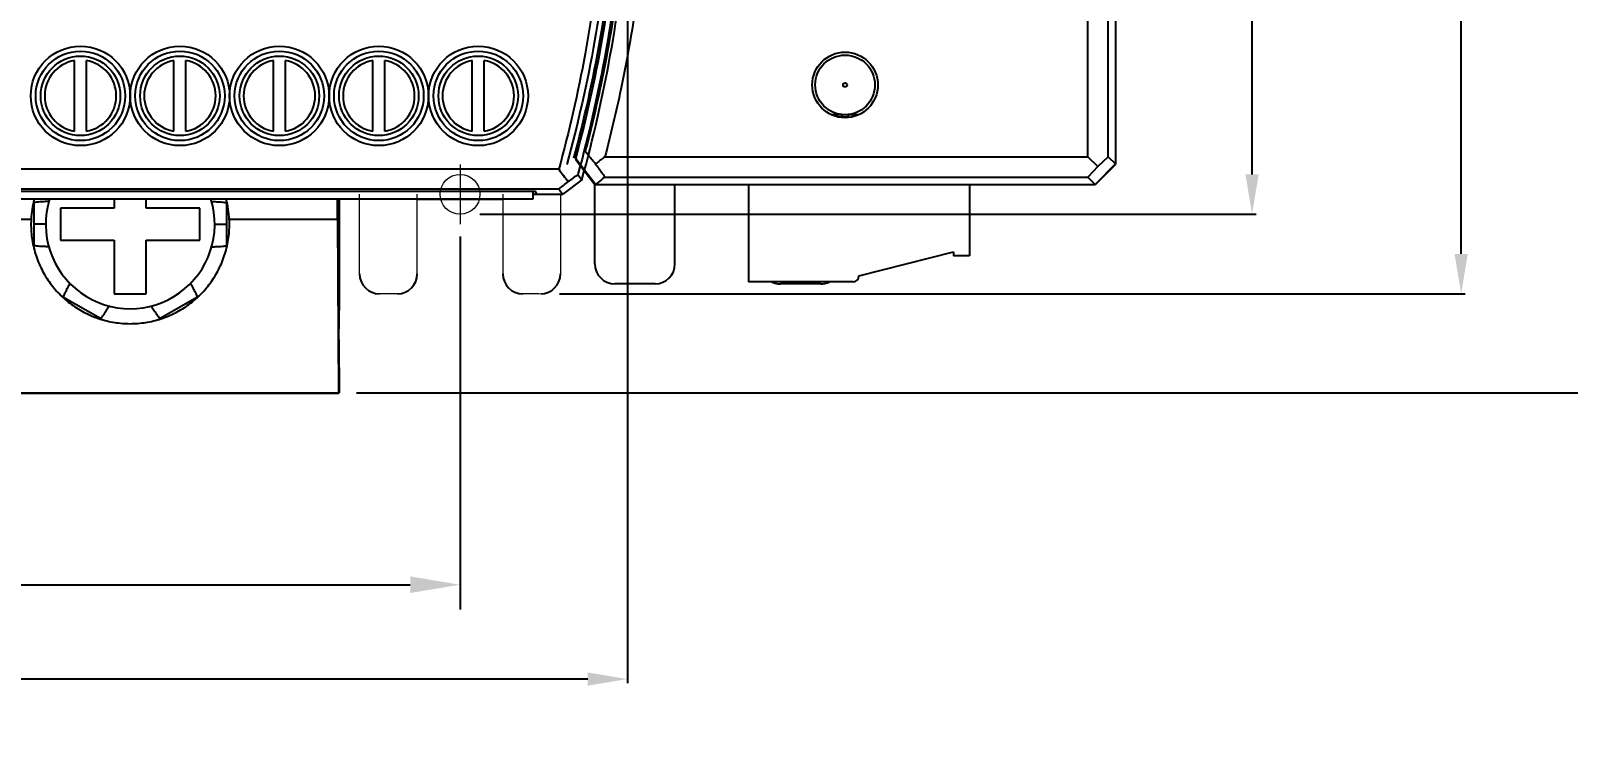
# Model space of a CAD drawing. Header units: millimetres. Extents: x 107 to 2900, y 85 to 3996.
# Drawn here: x 2231 to 2308.3, y 3603.1 to 3638.3 of the extents above; entities that cross this region are included whole.
import ezdxf
from ezdxf.lldxf.tags import DXFTag

# ---------------------------------------------------------------- set-up
doc = ezdxf.new("R2010")
doc.units = ezdxf.units.MM
doc.layers.add('2', color=7, linetype='Continuous')
doc.styles.get("Standard").update_dxf_attribs({"font": 'BareunDotumPro1.ttf'})
tags = doc.linetypes.add('ACAD_ISO03W100', pattern=[30, 12, -18]).pattern_tags.tags
tags[6:7] = [DXFTag(74, 4), DXFTag(75, 0), DXFTag(340, '0'), DXFTag(46, 1.0), DXFTag(50, 0.0), DXFTag(44, 0.0), DXFTag(45, 0.0)]
tags[4:5] = [DXFTag(74, 4), DXFTag(75, 0), DXFTag(340, '0'), DXFTag(46, 1.0), DXFTag(50, 0.0), DXFTag(44, 0.0), DXFTag(45, 0.0)]
doc.dimstyles.new('ISO-25', dxfattribs={"dimtxt": 2.5, "dimasz": 2.5, "dimexe": 1.25, "dimexo": 0.625, "dimtad": 1, "dimtxsty": 'Standard', "dimcen": 2.5, "dimadec": 0, "dimazin": 0, "dimtfac": 1, "dimtmove": 0, "dimatfit": 3, "dimfxl": 0, "dimarcsym": 0})
doc.dimstyles.get("Standard").update_dxf_attribs({"dimtxt": 4, "dimasz": 2, "dimexe": 0.2, "dimexo": 1, "dimgap": 0.09, "dimtad": 0, "dimtoh": 1, "dimdec": 1, "dimzin": 0, "dimdsep": 46, "dimtxsty": 'Standard', "dimcen": -3, "dimadec": 0, "dimazin": 0, "dimtfac": 1, "dimtdec": 1, "dimtofl": 0, "dimtmove": 0, "dimatfit": 3, "dimfxl": 0, "dimtolj": 1, "dimtzin": 0, "dimarcsym": 0})

# ---------------------------------------------------------------- blocks, each defined once
blk = doc.blocks.new('*D39')
at = {"color": 0, "lineweight": -2}
for p, q in [((2151.003, 3642.481), (2151.003, 3605.541)), ((2260.991, 3642.615), (2260.991, 3605.541)), ((2153.003, 3605.741), (2198.193, 3605.741)), ((2258.991, 3605.741), (2213.801, 3605.741))]:
    blk.add_line(p, q, dxfattribs=at)
at = {"color": 0}
for points in [[(2153.003, 3606.074), (2153.003, 3605.408), (2151.003, 3605.741)], [(2258.991, 3605.408), (2258.991, 3606.074), (2260.991, 3605.741)]]:
    blk.add_solid(points, dxfattribs=at)
at = {"layer": 'Defpoints', "color": 0}
for p in [(2151.003, 3643.481), (2260.991, 3643.615), (2260.991, 3605.741)]:
    blk.add_point(p, dxfattribs=at)
at = {"color": 0, "insert": (2205.997, 3605.741), "char_height": 4, "attachment_point": 5}
blk.add_mtext('\\A1;110.0', dxfattribs=at)
blk = doc.blocks.new('*D40')
at = {"color": 0, "lineweight": -2}
for p, q in [((2253.524, 3685.365), (2292.593, 3685.365)), ((2292.393, 3683.365), (2292.393, 3663.426)), ((2292.393, 3631.115), (2292.393, 3651.055)), ((2253.574, 3629.115), (2292.593, 3629.115))]:
    blk.add_line(p, q, dxfattribs=at)
at = {"color": 0}
for points in [[(2292.727, 3683.365), (2292.06, 3683.365), (2292.393, 3685.365)], [(2292.06, 3631.115), (2292.727, 3631.115), (2292.393, 3629.115)]]:
    blk.add_solid(points, dxfattribs=at)
at = {"layer": 'Defpoints', "color": 0}
for p in [(2252.524, 3685.365), (2292.393, 3685.365), (2252.574, 3629.115)]:
    blk.add_point(p, dxfattribs=at)
at = {"color": 0, "insert": (2292.393, 3657.24), "char_height": 4, "attachment_point": 5, "rotation": 90}
blk.add_mtext('\\A1;56.3', dxfattribs=at)
blk = doc.blocks.new('*D41')
at = {"color": 0, "lineweight": -2}
for p, q in [((2256.674, 3690.115), (2303.105, 3690.115)), ((2302.905, 3688.115), (2302.905, 3663.705)), ((2302.905, 3627.115), (2302.905, 3651.525)), ((2257.574, 3625.115), (2303.105, 3625.115))]:
    blk.add_line(p, q, dxfattribs=at)
at = {"color": 0}
for points in [[(2303.239, 3688.115), (2302.572, 3688.115), (2302.905, 3690.115)], [(2302.572, 3627.115), (2303.239, 3627.115), (2302.905, 3625.115)]]:
    blk.add_solid(points, dxfattribs=at)
at = {"layer": 'Defpoints', "color": 0}
for p in [(2255.674, 3690.115), (2256.574, 3625.115), (2302.905, 3625.115)]:
    blk.add_point(p, dxfattribs=at)
at = {"color": 0, "insert": (2302.905, 3657.615), "char_height": 4, "attachment_point": 5, "rotation": 90}
blk.add_mtext('\\A1;65.0', dxfattribs=at)
blk = doc.blocks.new('*D42')
at = {"color": 0, "lineweight": -2}
for p, q in [((2247.49, 3695.093), (2314.017, 3695.093)), ((2313.817, 3693.093), (2313.817, 3663.797)), ((2313.817, 3622.131), (2313.817, 3651.427)), ((2247.371, 3620.131), (2314.017, 3620.131))]:
    blk.add_line(p, q, dxfattribs=at)
at = {"color": 0}
for points in [[(2314.151, 3693.093), (2313.484, 3693.093), (2313.817, 3695.093)], [(2313.484, 3622.131), (2314.151, 3622.131), (2313.817, 3620.131)]]:
    blk.add_solid(points, dxfattribs=at)
at = {"layer": 'Defpoints', "color": 0}
for p in [(2246.49, 3695.093), (2246.371, 3620.131), (2313.817, 3620.131)]:
    blk.add_point(p, dxfattribs=at)
at = {"color": 0, "insert": (2313.817, 3657.612), "char_height": 4, "attachment_point": 5, "rotation": 90}
blk.add_mtext('\\A1;75.0', dxfattribs=at)
blk = doc.blocks.new('*D53')
at = {"color": 0, "lineweight": -2}
for p, q in [((2159.577, 3628.468), (2159.577, 3609.235)), ((2252.574, 3627.99), (2252.574, 3609.235)), ((2162.077, 3610.485), (2250.074, 3610.485))]:
    blk.add_line(p, q, dxfattribs=at)
at = {"color": 0}
for points in [[(2162.077, 3610.902), (2162.077, 3610.068), (2159.577, 3610.485)], [(2250.074, 3610.068), (2250.074, 3610.902), (2252.574, 3610.485)]]:
    blk.add_solid(points, dxfattribs=at)
at = {"layer": 'Defpoints', "color": 0}
for p in [(2159.577, 3629.093), (2252.574, 3628.615), (2252.574, 3610.485)]:
    blk.add_point(p, dxfattribs=at)
at = {"color": 0, "insert": (2206.076, 3612.36), "char_height": 2.5, "attachment_point": 5}
blk.add_mtext('93', dxfattribs=at)

msp = doc.modelspace()

# ---------------------------------------------------------------- linework, layer by layer
at = {"color": 7, "linetype": 'Continuous'}
for p, q in [((2285.164, 3632.008), (2285.164, 3684.222)), ((2285.53, 3684.589), (2285.53, 3631.615)), ((2284.138, 3632.008), (2284.138, 3639.429)), ((2233.191, 3633.29), (2233.191, 3636.84)), ((2233.791, 3633.29), (2233.791, 3636.84)), ((2238.191, 3633.29), (2238.191, 3636.84)), ((2238.791, 3633.29), (2238.791, 3636.84)), ((2243.191, 3633.29), (2243.191, 3636.84)), ((2243.791, 3633.29), (2243.791, 3636.84)), ((2248.191, 3633.29), (2248.191, 3636.84)), ((2248.791, 3633.29), (2248.791, 3636.84)), ((2253.191, 3633.29), (2253.191, 3636.84)), ((2253.791, 3633.29), (2253.791, 3636.84)), ((2272.584, 3634.115), (2271.277, 3634.115)), ((2271.551, 3634.015), (2272.08, 3634.015)), ((2271.78, 3634.015), (2271.78, 3634.115)), ((2272.08, 3634.115), (2272.08, 3634.015)), ((2258.385, 3631.875), (2259.351, 3630.615)), ((2259.385, 3630.615), (2258.394, 3631.907)), ((2259.861, 3632.008), (2284.138, 3632.008)), ((2284.138, 3632.008), (2284.637, 3631.508)), ((2284.637, 3631.508), (2284.138, 3630.982)), ((2285.53, 3631.641), (2284.504, 3630.615)), ((2284.53, 3630.615), (2285.53, 3631.615)), ((2285.164, 3632.008), (2284.637, 3631.508)), ((2285.164, 3632.008), (2285.53, 3631.641)), ((2257.537, 3631.376), (2154.446, 3631.376)), ((2258.699, 3630.848), (2257.735, 3630.115)), ((2258.501, 3631.112), (2258.699, 3630.848)), ((2259.861, 3630.982), (2284.138, 3630.982)), ((2284.138, 3630.982), (2284.504, 3630.615)), ((2257.536, 3630.376), (2154.446, 3630.376)), ((2155.616, 3630.274), (2256.366, 3630.274)), ((2256.241, 3630.274), (2256.241, 3629.865)), ((2256.241, 3630.115), (2257.735, 3630.115)), ((2256.441, 3630.115), (2256.366, 3630.274)), ((2259.351, 3630.615), (2284.504, 3630.615)), ((2259.351, 3626.615), (2259.351, 3630.615)), ((2263.38, 3626.615), (2263.38, 3630.615)), ((2267.08, 3630.615), (2267.08, 3625.715)), ((2278.18, 3630.615), (2278.18, 3627.015)), ((2256.241, 3629.865), (2155.741, 3629.865)), ((2231.142, 3629.683), (2231.142, 3627.547)), ((2235.191, 3629.415), (2232.491, 3629.415)), ((2232.491, 3629.415), (2232.491, 3627.815)), ((2235.191, 3629.865), (2235.191, 3629.415)), ((2236.791, 3629.415), (2236.791, 3629.865)), ((2239.491, 3629.415), (2236.791, 3629.415)), ((2239.491, 3627.815), (2239.491, 3629.415)), ((2240.841, 3627.547), (2240.841, 3629.683)), ((2246.416, 3628.862), (2246.416, 3629.865)), ((2246.491, 3621.415), (2246.44, 3629.865)), ((2246.504, 3629.865), (2246.491, 3625.159)), ((2225.567, 3628.862), (2231.009, 3628.862)), ((2231.741, 3628.615), (2231.142, 3628.615)), ((2240.241, 3628.615), (2240.841, 3628.615)), ((2240.973, 3628.862), (2246.416, 3628.862)), ((2246.416, 3628.862), (2246.468, 3620.131)), ((2232.491, 3627.815), (2235.191, 3627.815)), ((2235.191, 3627.815), (2235.191, 3625.115)), ((2236.791, 3627.815), (2239.491, 3627.815)), ((2236.791, 3625.115), (2236.791, 3627.815)), ((2272.63, 3626.015), (2277.38, 3627.215)), ((2277.38, 3627.215), (2277.38, 3627.015)), ((2278.18, 3627.015), (2277.38, 3627.015)), ((2262.38, 3625.615), (2260.351, 3625.615)), ((2272.33, 3625.715), (2267.08, 3625.715)), ((2270.71, 3625.615), (2268.68, 3625.615)), ((2232.642, 3624.949), (2234.491, 3623.881)), ((2235.191, 3625.115), (2236.791, 3625.115)), ((2237.491, 3623.881), (2239.341, 3624.949)), ((2246.491, 3625.159), (2246.479, 3623.345)), ((2246.491, 3621.415), (2246.49, 3620.138)), ((2225.515, 3620.131), (2246.468, 3620.131)), ((2227.388, 3620.115), (2246.457, 3620.115)), ((2244.556, 3620.115), (2244.556, 3620.131)), ((2244.586, 3620.131), (2244.586, 3620.115)), ((2244.595, 3620.115), (2244.595, 3620.131)), ((2244.605, 3620.131), (2244.605, 3620.115)), ((2246.371, 3620.131), (2246.371, 3620.115)), ((2246.457, 3620.131), (2246.457, 3620.115)), ((2246.468, 3620.131), (2246.49, 3620.138))]:
    msp.add_line(p, q, dxfattribs=at)
msp.add_line((2250.424, 3629.865), (2254.724, 3629.865))
for centre, radius in [((2233.491, 3635.065), 2.5), ((2233.491, 3635.065), 2.25), ((2233.491, 3635.065), 2), ((2238.491, 3635.065), 2.5), ((2238.491, 3635.065), 2.25), ((2238.491, 3635.065), 2), ((2243.491, 3635.065), 2.5), ((2243.491, 3635.065), 2.25), ((2243.491, 3635.065), 2), ((2248.491, 3635.065), 2.5), ((2248.491, 3635.065), 2.25), ((2248.491, 3635.065), 2), ((2253.491, 3635.065), 2.5), ((2253.491, 3635.065), 2.25), ((2253.491, 3635.065), 2), ((2271.93, 3635.615), 1.65), ((2271.93, 3635.615), 1.5), ((2271.93, 3635.615), 0.1)]:
    msp.add_circle(centre, radius, dxfattribs=at)
for centre, radius, start, end in [((2233.491, 3635.065), 1.8, 99.59407, 260.40593), ((2233.491, 3635.065), 1.8, 279.59407, 80.40593), ((2238.491, 3635.065), 1.8, 99.59407, 260.40593), ((2238.491, 3635.065), 1.8, 279.59407, 80.40593), ((2243.491, 3635.065), 1.8, 99.59407, 260.40593), ((2243.491, 3635.065), 1.8, 279.59407, 80.40593), ((2248.491, 3635.065), 1.8, 99.59407, 260.40593), ((2248.491, 3635.065), 1.8, 279.59407, 80.40593), ((2253.491, 3635.065), 1.8, 99.59407, 260.40593), ((2253.491, 3635.065), 1.8, 279.59407, 80.40593), ((2235.991, 3628.615), 4.988, 165.44905, 177.16164), ((2234.142, 3629.683), 3, 178.50045, 180), ((2235.991, 3628.615), 4.25, 162.85574, 17.14426), ((2235.991, 3628.615), 4.988, 2.83836, 14.55095), ((2237.841, 3629.683), 3, 0, 1.49895), ((2234.142, 3627.547), 3, 180, 181.29858), ((2237.841, 3627.547), 3, 358.7008, 0), ((2248.524, 3626.115), 1, 180, 270), ((2249.424, 3626.115), 1, 270, 0), ((2255.724, 3626.115), 1, 180, 270), ((2256.624, 3626.115), 1, 270, 0), ((2260.351, 3626.615), 1, 180, 270), ((2262.38, 3626.615), 1, 270, 0), ((2268.68, 3626.615), 1, 245.54918, 270), ((2270.71, 3626.615), 1, 270, 294.45082), ((2272.33, 3626.015), 0.3, 270, 0), ((2234.142, 3627.547), 3, 237.11814, 240), ((2237.841, 3627.547), 3, 300, 302.88139), ((2235.991, 3626.479), 3, 240, 242.90654), ((2235.991, 3626.479), 3, 297.0921, 300)]:
    msp.add_arc(centre, radius, start, end, dxfattribs=at)
for points in [[(2260.169, 3644.118), (2259.808, 3639.899), (2259.059, 3635.695), (2257.94, 3631.612)], [(2258.297, 3631.93), (2259.352, 3635.87), (2260.065, 3639.917), (2260.419, 3643.981)], [(2258.394, 3631.907), (2259.45, 3635.851), (2260.164, 3639.902), (2260.518, 3643.969)], [(2260.729, 3643.618), (2260.369, 3639.399), (2259.62, 3635.195), (2258.501, 3631.112)], [(2258.699, 3630.848), (2259.842, 3634.971), (2260.609, 3639.218), (2260.98, 3643.481)]]:
    msp.add_open_spline(points, degree=3, dxfattribs=at)
for points, knots in [([(2260.897, 3644.095), (2260.807, 3643.03), (2260.5, 3640.183), (2259.828, 3636.231), (2259.156, 3633.372), (2258.868, 3632.267)], [0, 0, 0, 0, 3.206906, 8.587524, 12.013863, 12.013863, 12.013863, 12.013863]), ([(2261.923, 3644.052), (2261.831, 3642.957), (2261.519, 3640.054), (2260.835, 3636.03), (2260.154, 3633.129), (2259.861, 3632.008)], [0, 0, 0, 0, 3.29721, 8.756091, 12.232291, 12.232291, 12.232291, 12.232291]), ([(2259.73, 3643.669), (2259.544, 3641.495), (2258.988, 3637.358), (2258.062, 3633.29), (2257.537, 3631.376)], [0, 0, 0, 0, 6.546608, 12.500174, 12.500174, 12.500174, 12.500174]), ([(2259.386, 3631.642), (2259.328, 3631.712), (2259.213, 3631.851), (2259.04, 3632.059), (2258.925, 3632.198), (2258.868, 3632.267)], [0, 0, 0, 0, 0.2715842, 0.5420782, 0.8115012, 0.8115012, 0.8115012, 0.8115012]), ([(2259.861, 3632.008), (2259.808, 3631.967), (2259.703, 3631.886), (2259.544, 3631.764), (2259.439, 3631.682), (2259.386, 3631.642)], [0, 0, 0, 0, 0.2003283, 0.400344, 0.6000229, 0.6000229, 0.6000229, 0.6000229]), ([(2259.861, 3630.982), (2259.808, 3631.055), (2259.703, 3631.202), (2259.544, 3631.422), (2259.439, 3631.569), (2259.386, 3631.642)], [0, 0, 0, 0, 0.2711094, 0.542245, 0.8134069, 0.8134069, 0.8134069, 0.8134069]), ([(2257.536, 3631.376), (2257.616, 3631.272), (2257.775, 3631.064), (2257.933, 3630.855), (2258.012, 3630.75)], [0, 0, 0, 0, 0.392293, 0.786346, 0.786346, 0.786346, 0.786346]), ([(2257.536, 3630.376), (2257.616, 3630.439), (2257.774, 3630.563), (2257.933, 3630.688), (2258.012, 3630.75)], [0, 0, 0, 0, 0.3026712, 0.6052948, 0.6052948, 0.6052948, 0.6052948]), ([(2258.012, 3630.75), (2258.094, 3630.81), (2258.256, 3630.931), (2258.419, 3631.051), (2258.501, 3631.112)], [0, 0, 0, 0, 0.3031167, 0.6075783, 0.6075783, 0.6075783, 0.6075783]), ([(2259.861, 3630.982), (2259.816, 3630.947), (2259.714, 3630.868), (2259.555, 3630.746), (2259.441, 3630.659), (2259.385, 3630.615)], [0, 0, 0, 0, 0.1702174, 0.3874263, 0.6008993, 0.6008993, 0.6008993, 0.6008993]), ([(2257.536, 3630.376), (2257.558, 3630.347), (2257.603, 3630.289), (2257.669, 3630.202), (2257.713, 3630.144), (2257.735, 3630.115)], [0, 0, 0, 0, 0.1094868, 0.2188868, 0.3282, 0.3282, 0.3282, 0.3282]), ([(2231.896, 3629.751), (2231.814, 3629.75), (2231.661, 3629.746), (2231.459, 3629.735), (2231.291, 3629.723), (2231.209, 3629.706), (2231.142, 3629.696), (2231.142, 3629.683)], [0, 0, 0, 0, 0.2450115, 0.4560913, 0.618741, 0.72209, 0.7614164, 0.7614164, 0.7614164, 0.7614164]), ([(2240.087, 3629.751), (2240.168, 3629.75), (2240.321, 3629.746), (2240.523, 3629.735), (2240.692, 3629.723), (2240.774, 3629.706), (2240.841, 3629.696), (2240.841, 3629.683)], [0, 0, 0, 0, 0.2450029, 0.4560786, 0.6187298, 0.7220862, 0.7614235, 0.7614235, 0.7614235, 0.7614235]), ([(2231.009, 3628.862), (2230.994, 3628.584), (2231.012, 3628.026), (2231.177, 3627.207), (2231.473, 3626.431), (2231.891, 3625.719), (2232.413, 3625.092), (2233.025, 3624.562), (2233.706, 3624.142), (2234.439, 3623.837), (2235.207, 3623.652), (2235.73, 3623.611), (2235.991, 3623.611)], [0, 0, 0, 0, 0.835004, 1.667068, 2.494873, 3.316355, 4.129748, 4.934632, 5.731491, 6.521829, 7.307578, 8.090033, 8.090033, 8.090033, 8.090033]), ([(2235.991, 3623.611), (2236.252, 3623.611), (2236.776, 3623.652), (2237.543, 3623.837), (2238.277, 3624.142), (2238.958, 3624.562), (2239.569, 3625.092), (2240.092, 3625.719), (2240.509, 3626.431), (2240.806, 3627.207), (2240.971, 3628.026), (2240.988, 3628.584), (2240.973, 3628.862)], [0, 0, 0, 0, 0.782456, 1.568205, 2.358543, 3.155402, 3.960285, 4.773678, 5.59516, 6.422966, 7.255029, 8.090033, 8.090033, 8.090033, 8.090033]), ([(2231.896, 3627.479), (2231.814, 3627.481), (2231.661, 3627.485), (2231.459, 3627.496), (2231.291, 3627.507), (2231.209, 3627.524), (2231.142, 3627.534), (2231.142, 3627.547)], [0, 0, 0, 0, 0.2450029, 0.4560786, 0.6187298, 0.7220862, 0.7614235, 0.7614235, 0.7614235, 0.7614235]), ([(2240.087, 3627.479), (2240.168, 3627.481), (2240.321, 3627.485), (2240.523, 3627.496), (2240.692, 3627.507), (2240.774, 3627.524), (2240.841, 3627.534), (2240.841, 3627.547)], [0, 0, 0, 0, 0.2450115, 0.4560913, 0.618741, 0.72209, 0.7614164, 0.7614164, 0.7614164, 0.7614164]), ([(2232.96, 3625.637), (2232.92, 3625.565), (2232.847, 3625.431), (2232.755, 3625.25), (2232.681, 3625.099), (2232.655, 3625.019), (2232.63, 3624.956), (2232.642, 3624.949)], [0, 0, 0, 0, 0.245014, 0.4560947, 0.6187433, 0.722089, 0.7614107, 0.7614107, 0.7614107, 0.7614107]), ([(2239.023, 3625.637), (2239.062, 3625.565), (2239.135, 3625.431), (2239.227, 3625.25), (2239.301, 3625.099), (2239.327, 3625.019), (2239.352, 3624.956), (2239.341, 3624.949)], [0, 0, 0, 0, 0.2450027, 0.4560782, 0.6187292, 0.7220854, 0.7614223, 0.7614223, 0.7614223, 0.7614223]), ([(2234.927, 3624.501), (2234.885, 3624.431), (2234.805, 3624.3), (2234.695, 3624.13), (2234.601, 3623.991), (2234.545, 3623.928), (2234.503, 3623.875), (2234.491, 3623.881)], [0, 0, 0, 0, 0.2450028, 0.4560784, 0.6187295, 0.7220858, 0.7614231, 0.7614231, 0.7614231, 0.7614231]), ([(2237.055, 3624.501), (2237.097, 3624.431), (2237.177, 3624.3), (2237.288, 3624.13), (2237.382, 3623.991), (2237.438, 3623.928), (2237.48, 3623.875), (2237.491, 3623.881)], [0, 0, 0, 0, 0.2450141, 0.4560949, 0.6187436, 0.7220894, 0.7614113, 0.7614113, 0.7614113, 0.7614113])]:
    msp.add_open_spline(points, degree=3, knots=knots, dxfattribs=at)
at = {"layer": '2', "linetype": 'ACAD_ISO03W100', "lineweight": 5}
for p, q in [((2252.574, 3631.615), (2252.574, 3628.615)), ((2247.524, 3626.115), (2247.524, 3630.115)), ((2250.424, 3626.115), (2250.424, 3630.115)), ((2254.724, 3630.115), (2254.724, 3626.115)), ((2257.624, 3630.115), (2257.624, 3626.115)), ((2249.424, 3625.115), (2248.524, 3625.115)), ((2256.574, 3625.115), (2255.674, 3625.115))]:
    msp.add_line(p, q, dxfattribs=at)
msp.add_circle((2252.574, 3630.115), 1, dxfattribs=at)

# ---------------------------------------------------------------- dimensions: what is measured, and where the dimension line sits
for base, p1, p2, picture, middle in [((2313.817, 3620.131), (2246.49, 3695.093), (2246.371, 3620.131), '*D42', (2313.817, 3657.612)), ((2302.905, 3625.115), (2255.674, 3690.115), (2256.574, 3625.115), '*D41', (2302.905, 3657.615)), ((2292.393359109, 3685.365271772), (2252.574185853, 3629.115271772), (2252.524185853, 3685.365271772), '*D40', (2292.393359109, 3657.240271772))]:
    dim = msp.add_linear_dim(base=base, p1=p1, p2=p2, angle=90, dimstyle='Standard')
    dim.commit()
    dim.dimension.update_dxf_attribs({"geometry": picture, "text_midpoint": middle})
dim = msp.add_linear_dim(base=(2260.991, 3605.741), p1=(2151.003, 3643.481), p2=(2260.991, 3643.615), dimstyle='Standard')
dim.commit()
dim.dimension.update_dxf_attribs({"geometry": '*D39', "text_midpoint": (2205.997, 3605.741)})
dim = msp.add_linear_dim(base=(2252.574, 3610.485), p1=(2159.577, 3629.093), p2=(2252.574, 3628.615), dimstyle='ISO-25', override={"dimfxl": 3})
dim.commit()
dim.dimension.update_dxf_attribs({"geometry": '*D53', "text_midpoint": (2206.076, 3612.36)})

doc.saveas('drawing.dxf')
